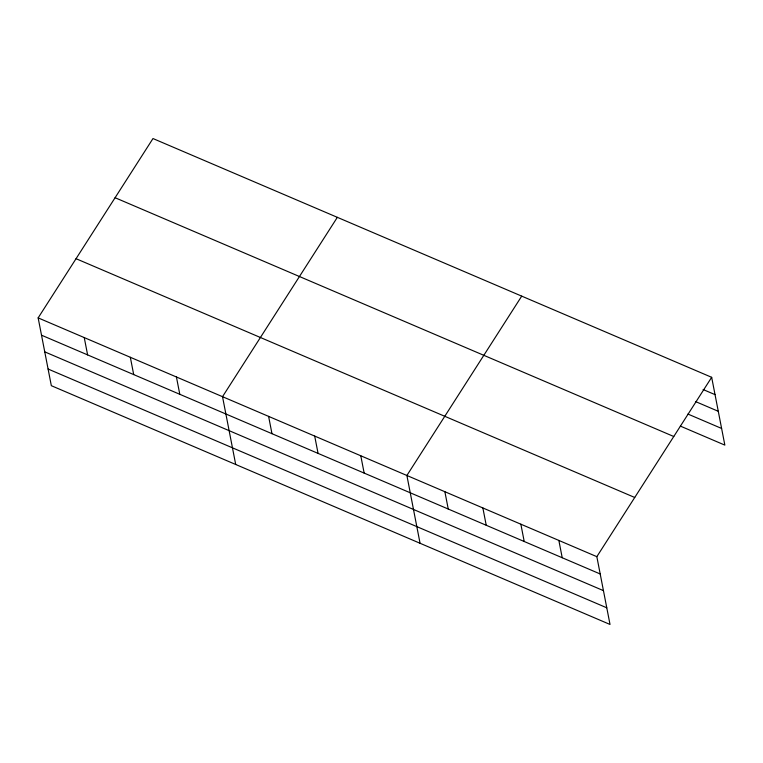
<?xml version="1.0" encoding="UTF-8"?>
<svg xmlns="http://www.w3.org/2000/svg" width="763" height="763" viewBox="0 0 763 763"><rect width="100%" height="100%" fill="white"/><g stroke="black" fill="none" stroke-linecap="round" stroke-linejoin="round"><path stroke-width="1.14" d="M711.669 377.313L596.838 556.666L610.019 624.458L51.331 385.687L38.15 317.885L152.982 138.542L711.669 377.313L724.85 445.115L680.348 426.097M337.351 217.331L222.519 396.684L235.7 464.476M521.72 296.13L406.889 475.473L420.06 543.275M703.095 389.531L715.036 394.633M695.484 401.548L718.279 411.295M687.959 414.071L721.607 428.453M115.089 197.722L673.777 436.503M76.042 258.695L634.73 497.476M38.15 317.885L596.838 556.666M41.517 335.195L600.204 573.976M44.75 351.857L603.438 590.638M48.088 369.025L606.776 607.796M558.85 540.423L562.217 557.734M520.852 524.191L524.219 541.501M482.865 507.948L486.231 525.268M444.877 491.715L448.243 509.026M360.794 455.778L364.161 473.089M314.699 436.083L318.066 453.394M268.605 416.379L271.971 433.689M176.425 376.979L179.791 394.299M130.33 357.284L133.697 374.595M84.245 337.58L87.611 354.9"/></g></svg>
